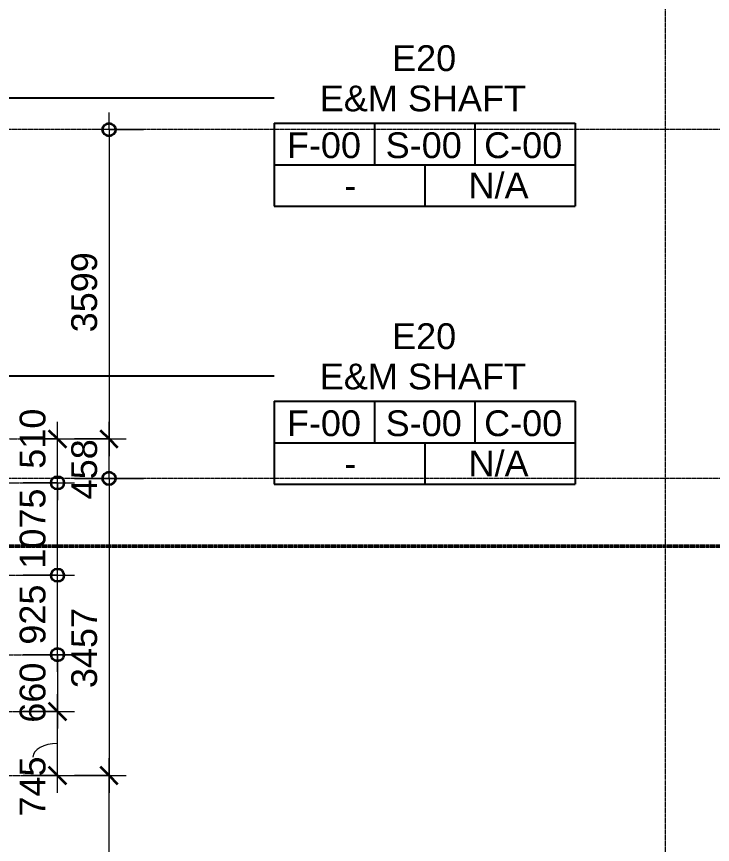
# Model space of a CAD drawing. Header units: millimetres. Extents: x -915437 to -840849, y -5243 to 29956.
# Drawn here: x -866228 to -858138, y 7935 to 17568 of the extents above; entities that cross this region are included whole.
import ezdxf

# ---------------------------------------------------------------- set-up
doc = ezdxf.new("R2010")
doc.units = ezdxf.units.MM
doc.linetypes.add('DPA_Grid _ Level 100', pattern=[10, 5.5, -1.6, 1.3, -1.6])
doc.linetypes.add('DPA_Hidden 50', pattern=[3, 2, -1])
for name, color, linetype, lineweight in [('A-ANNO-DIMS', 1, 'Continuous', 9), ('A-ANNO-DIMS-100', 1, 'Continuous', 9), ('A-DETL', 1, 'Continuous', 70), ('A-ROOM-IDEN', 3, 'Continuous', 25), ('A-ROOM-LINE', 3, 'Continuous', 25), ('G-ANNO-SECL', 3, 'Continuous', 9), ('S-GRID', 251, 'Continuous', 9)]:
    doc.layers.add(name, color=color, linetype=linetype, lineweight=lineweight)
doc.styles.add('Arial_3', font='arial.ttf', dxfattribs={"height": 300})
doc.dimstyles.new('DPA-DIM-3_0_C-C', dxfattribs={"dimscale": 304.8, "dimtxt": 306.07782, "dimasz": 0.492126, "dimexe": 0.656168, "dimexo": 0.0625, "dimgap": 0.164042, "dimtad": 1, "dimdec": 0, "dimzin": 0, "dimdsep": 46, "dimtxsty": 'Arial_3', "dimblk1": 'DOTBLANK', "dimblk2": 'DOTBLANK', "dimsah": 1, "dimcen": 0.09, "dimdle": 0.656168, "dimadec": 8, "dimazin": 0, "dimtfac": 1, "dimtdec": 4, "dimtix": 1, "dimtmove": 0, "dimatfit": 3, "dimfxl": 1.312336, "dimfxlon": 1, "dimtvp": 1, "dimtolj": 1, "dimtzin": 0, "dimarcsym": 2})
doc.dimstyles.new('DPA-DIM-3_0_C-T', dxfattribs={"dimscale": 304.8, "dimtxt": 306.07782, "dimasz": 0.492126, "dimexe": 0.656168, "dimexo": 0.0625, "dimgap": 0.164042, "dimtad": 0, "dimjust": 2, "dimdec": 0, "dimzin": 0, "dimdsep": 46, "dimtxsty": 'Arial_3', "dimblk1": 'DOTBLANK', "dimblk2": 'OBLIQUE', "dimsah": 1, "dimcen": 0.09, "dimdle": 0.656168, "dimadec": 8, "dimazin": 0, "dimtfac": 1, "dimtdec": 4, "dimtix": 1, "dimtmove": 2, "dimatfit": 3, "dimfxl": 1.312336, "dimfxlon": 1, "dimtvp": 1, "dimtolj": 1, "dimtzin": 0, "dimarcsym": 2})
doc.dimstyles.new('DPA-DIM-3_0_T-T', dxfattribs={"dimscale": 304.8, "dimtxt": 306.07782, "dimasz": 0.656168, "dimexe": 0.656168, "dimexo": 0.0625, "dimgap": 0.164042, "dimtad": 1, "dimdec": 0, "dimzin": 0, "dimdsep": 46, "dimtxsty": 'Arial_3', "dimblk1": 'OBLIQUE', "dimblk2": 'OBLIQUE', "dimsah": 1, "dimcen": 0.09, "dimdle": 0.656168, "dimadec": 8, "dimazin": 0, "dimtfac": 1, "dimtdec": 4, "dimtix": 1, "dimtmove": 1, "dimatfit": 3, "dimfxl": 1.312336, "dimfxlon": 1, "dimtvp": 1, "dimtolj": 1, "dimtzin": 0, "dimarcsym": 2})

# ---------------------------------------------------------------- blocks, each defined once
blk = doc.blocks.new('DIMBLOCK42-4211-01 ENLARGED ENTRANCE 1 GROUND LEVEL - REFLECTED CEILING PLAN')
at = {"layer": 'A-ANNO-DIMS-100'}
for p, q in [((-865752.7, 10143), (-865752.7, 10343)), ((-865352.7, 10143), (-865952.7, 10143)), ((-865752.7, 10143), (-865952.7, 10143)), ((-865752.7, 10143), (-865352.7, 10143)), ((-865752.7, 10143), (-865352.7, 10143))]:
    blk.add_line(p, q, dxfattribs=at)
at = {"layer": 'A-ANNO-DIMS-100', "lineweight": 35}
blk.add_circle((-865752.7, 10143), 75, dxfattribs=at)
blk = doc.blocks.new('_DotBlank')
at = {"color": 0, "linetype": 'ByBlock', "lineweight": -2}
blk.add_line((-0.5, 0), (-1, 0), dxfattribs=at)
blk.add_circle((0, 0), 0.5, dxfattribs=at)
blk = doc.blocks.new('_None')
blk = doc.blocks.new('_Oblique')
at = {"color": 0, "linetype": 'ByBlock', "lineweight": -2}
blk.add_line((-0.5, -0.5), (0.5, 0.5), dxfattribs=at)
blk = doc.blocks.new('DIMBLOCK43-4211-01 ENLARGED ENTRANCE 1 GROUND LEVEL - REFLECTED CEILING PLAN')
at = {"layer": 'A-ANNO-DIMS-100'}
for p, q in [((-865352.7, 10143), (-865952.7, 10143)), ((-865752.7, 10143), (-865752.7, 9282.5)), ((-865752.7, 10143), (-865352.7, 10143)), ((-866152.7, 9482.5), (-865552.7, 9482.5)), ((-865752.7, 9482.5), (-866152.7, 9482.5))]:
    blk.add_line(p, q, dxfattribs=at)
at = {"layer": 'A-ANNO-DIMS-100', "lineweight": 35}
for q in [(-865852.7, 9582.5), (-865652.7, 9382.5)]:
    blk.add_line((-865752.7, 9482.5), q, dxfattribs=at)
at = {"layer": 'A-ANNO-DIMS-100', "color": 0, "insert": (-866192.2, 9351.3), "char_height": 300, "width": 830.648, "attachment_point": 1, "rotation": 90, "line_spacing_factor": 0.941778, "style": 'Arial_3'}
blk.add_mtext('660', dxfattribs=at)
blk = doc.blocks.new('DIMBLOCK44-4211-01 ENLARGED ENTRANCE 1 GROUND LEVEL - REFLECTED CEILING PLAN')
at = {"layer": 'A-ANNO-DIMS-100'}
for p, q in [((-866152.7, 12142.5), (-865552.7, 12142.5)), ((-865752.7, 12142.5), (-866152.7, 12142.5)), ((-865752.7, 12142.5), (-866152.7, 12142.5)), ((-865752.7, 12142.5), (-865752.7, 11942.5)), ((-865752.7, 12142.5), (-865552.7, 12142.5))]:
    blk.add_line(p, q, dxfattribs=at)
at = {"layer": 'A-ANNO-DIMS-100', "lineweight": 35}
blk.add_circle((-865752.7, 12142.5), 75, dxfattribs=at)
blk = doc.blocks.new('DIMBLOCK45-4211-01 ENLARGED ENTRANCE 1 GROUND LEVEL - REFLECTED CEILING PLAN')
at = {"layer": 'A-ANNO-DIMS-100'}
for p, q in [((-865752.7, 12142.5), (-865752.7, 12852.5)), ((-866152.7, 12652.5), (-865552.7, 12652.5)), ((-865752.7, 12652.5), (-866152.7, 12652.5)), ((-866152.7, 12142.5), (-865552.7, 12142.5)), ((-865752.7, 12142.5), (-866152.7, 12142.5))]:
    blk.add_line(p, q, dxfattribs=at)
at = {"layer": 'A-ANNO-DIMS-100', "lineweight": 35}
for q in [(-865852.7, 12752.5), (-865652.7, 12552.5)]:
    blk.add_line((-865752.7, 12652.5), q, dxfattribs=at)
at = {"layer": 'A-ANNO-DIMS-100', "color": 0, "insert": (-866192.2, 12306.4), "char_height": 300, "width": 830.648, "attachment_point": 1, "rotation": 90, "line_spacing_factor": 0.941778, "style": 'Arial_3'}
blk.add_mtext('510', dxfattribs=at)
blk = doc.blocks.new('DIMBLOCK52-4211-01 ENLARGED ENTRANCE 1 GROUND LEVEL - REFLECTED CEILING PLAN')
at = {"layer": 'A-ANNO-DIMS-100'}
for p, q in [((-865752.7, 8537), (-865752.7, 9682.5)), ((-866152.7, 9482.5), (-865552.7, 9482.5)), ((-865752.7, 9482.5), (-866152.7, 9482.5)), ((-866152.7, 8737), (-865552.7, 8737)), ((-865752.7, 8737), (-866152.7, 8737))]:
    blk.add_line(p, q, dxfattribs=at)
at = {"layer": 'A-ANNO-DIMS-100', "lineweight": 35}
for p, q in [((-865752.7, 9482.5), (-865852.7, 9582.5)), ((-865752.7, 9482.5), (-865652.7, 9382.5)), ((-865752.7, 8737), (-865852.7, 8837)), ((-865752.7, 8737), (-865652.7, 8637))]:
    blk.add_line(p, q, dxfattribs=at)
at = {"layer": 'A-ANNO-DIMS-100'}
blk.add_ellipse((-865752.7, 8951.5), major_axis=(-285.4, 0), ratio=0.55459, start_param=4.712389, end_param=6.283185, dxfattribs=at)
at = {"layer": 'A-ANNO-DIMS-100', "color": 0, "insert": (-866192.2, 8259.3), "char_height": 300, "width": 830.648, "attachment_point": 1, "rotation": 90, "line_spacing_factor": 0.941778, "style": 'Arial_3'}
blk.add_mtext('745', dxfattribs=at)
blk = doc.blocks.new('DIMBLOCK58-4211-01 ENLARGED ENTRANCE 1 GROUND LEVEL - REFLECTED CEILING PLAN')
at = {"layer": 'A-ANNO-DIMS-100'}
for p, q in [((-865152.7, 12194), (-865152.7, 12394)), ((-864752.7, 12194), (-865352.7, 12194)), ((-865152.7, 12194), (-865352.7, 12194)), ((-865152.7, 12194), (-864752.7, 12194)), ((-865152.7, 12194), (-864752.7, 12194))]:
    blk.add_line(p, q, dxfattribs=at)
at = {"layer": 'A-ANNO-DIMS-100', "lineweight": 35}
blk.add_circle((-865152.7, 12194), 75, dxfattribs=at)
blk = doc.blocks.new('DIMBLOCK59-4211-01 ENLARGED ENTRANCE 1 GROUND LEVEL - REFLECTED CEILING PLAN')
at = {"layer": 'A-ANNO-DIMS-100'}
for p, q in [((-864752.7, 12194), (-865352.7, 12194)), ((-865152.7, 12194), (-865152.7, 8537)), ((-865152.7, 12194), (-864752.7, 12194)), ((-865552.7, 8737), (-864952.7, 8737)), ((-865152.7, 8737), (-865552.7, 8737))]:
    blk.add_line(p, q, dxfattribs=at)
at = {"layer": 'A-ANNO-DIMS-100', "lineweight": 35}
for q in [(-865252.7, 8837), (-865052.7, 8637)]:
    blk.add_line((-865152.7, 8737), q, dxfattribs=at)
at = {"layer": 'A-ANNO-DIMS-100', "color": 0, "insert": (-865592.2, 9753.9), "char_height": 300, "width": 1107.531, "attachment_point": 1, "rotation": 90, "line_spacing_factor": 0.941778, "style": 'Arial_3'}
blk.add_mtext('3457', dxfattribs=at)
blk = doc.blocks.new('DIMBLOCK60-4211-01 ENLARGED ENTRANCE 1 GROUND LEVEL - REFLECTED CEILING PLAN')
at = {"layer": 'A-ANNO-DIMS-100'}
for p, q in [((-865552.7, 12194), (-864952.7, 12194)), ((-865152.7, 12194), (-865552.7, 12194)), ((-865152.7, 12194), (-865552.7, 12194)), ((-865152.7, 12194), (-865152.7, 11994)), ((-865152.7, 12194), (-864952.7, 12194))]:
    blk.add_line(p, q, dxfattribs=at)
at = {"layer": 'A-ANNO-DIMS-100', "lineweight": 35}
blk.add_circle((-865152.7, 12194), 75, dxfattribs=at)
blk = doc.blocks.new('DIMBLOCK61-4211-01 ENLARGED ENTRANCE 1 GROUND LEVEL - REFLECTED CEILING PLAN')
at = {"layer": 'A-ANNO-DIMS-100'}
for p, q in [((-865152.7, 12194), (-865152.7, 12852.5)), ((-865552.7, 12652.5), (-864952.7, 12652.5)), ((-865152.7, 12652.5), (-865552.7, 12652.5)), ((-865552.7, 12194), (-864952.7, 12194)), ((-865152.7, 12194), (-865552.7, 12194))]:
    blk.add_line(p, q, dxfattribs=at)
at = {"layer": 'A-ANNO-DIMS-100', "lineweight": 35}
for q in [(-865252.7, 12752.5), (-865052.7, 12552.5)]:
    blk.add_line((-865152.7, 12652.5), q, dxfattribs=at)
at = {"layer": 'A-ANNO-DIMS-100', "color": 0, "insert": (-865592.2, 11950.3), "char_height": 300, "width": 830.648, "attachment_point": 1, "rotation": 90, "line_spacing_factor": 0.941778, "style": 'Arial_3'}
blk.add_mtext('458', dxfattribs=at)
blk = doc.blocks.new('DPA_Room Tag Box - Standard-4486259-4211-01 ENLARGED ENTRANCE 1 GROUND LEVEL - REFLECTED CEILING PLAN')
at = {"layer": 'A-ROOM-LINE'}
for p, q in [((-17.5, -2.936), (-17.5, -12.604)), ((-17.5, -2.936), (17.5, -2.936)), ((-5.833, -2.936), (-5.833, -7.77)), ((5.833, -2.936), (5.833, -7.77)), ((17.5, -2.936), (17.5, -12.604)), ((-17.5, -7.77), (17.5, -7.77)), ((0, -7.77), (0, -12.604)), ((-17.5, -12.604), (17.5, -12.604))]:
    blk.add_line(p, q, dxfattribs=at)
blk = doc.blocks.new('DIMBLOCK68-4211-01 ENLARGED ENTRANCE 1 GROUND LEVEL - REFLECTED CEILING PLAN')
at = {"layer": 'A-ANNO-DIMS-100'}
for p, q in [((-866152.7, 11067.5), (-865552.7, 11067.5)), ((-865752.7, 11067.5), (-866152.7, 11067.5)), ((-865752.7, 9943), (-865752.7, 11067.5)), ((-866152.7, 10143), (-865552.7, 10143)), ((-865752.7, 10143), (-866152.7, 10143))]:
    blk.add_line(p, q, dxfattribs=at)
at = {"layer": 'A-ANNO-DIMS-100', "lineweight": 35}
for centre in [(-865752.7, 11067.5), (-865752.7, 10143)]:
    blk.add_circle(centre, 75, dxfattribs=at)
at = {"layer": 'A-ANNO-DIMS-100', "color": 0, "insert": (-866192.2, 10259.2), "char_height": 300, "width": 830.648, "attachment_point": 1, "rotation": 90, "line_spacing_factor": 0.941778, "style": 'Arial_3'}
blk.add_mtext('925', dxfattribs=at)
blk = doc.blocks.new('DIMBLOCK69-4211-01 ENLARGED ENTRANCE 1 GROUND LEVEL - REFLECTED CEILING PLAN')
at = {"layer": 'A-ANNO-DIMS-100'}
for p, q in [((-865752.7, 11067.5), (-865752.7, 12342.5)), ((-866152.7, 12142.5), (-865552.7, 12142.5)), ((-865752.7, 12142.5), (-866152.7, 12142.5)), ((-866152.7, 11067.5), (-865552.7, 11067.5)), ((-865752.7, 11067.5), (-866152.7, 11067.5))]:
    blk.add_line(p, q, dxfattribs=at)
at = {"layer": 'A-ANNO-DIMS-100', "lineweight": 35}
for centre in [(-865752.7, 12142.5), (-865752.7, 11067.5)]:
    blk.add_circle(centre, 75, dxfattribs=at)
at = {"layer": 'A-ANNO-DIMS-100', "color": 0, "insert": (-866192.2, 11143.5), "char_height": 300, "width": 1107.531, "attachment_point": 1, "rotation": 90, "line_spacing_factor": 0.941778, "style": 'Arial_3'}
blk.add_mtext('1075', dxfattribs=at)
blk = doc.blocks.new('DIMBLOCK74-4211-01 ENLARGED ENTRANCE 1 GROUND LEVEL - REFLECTED CEILING PLAN')
at = {"layer": 'A-ANNO-DIMS-100'}
for p, q in [((-865152.7, 16252), (-865152.7, 16452)), ((-864752.7, 16252), (-865352.7, 16252)), ((-865152.7, 16252), (-865352.7, 16252)), ((-865152.7, 16252), (-864752.7, 16252)), ((-865152.7, 16252), (-864752.7, 16252))]:
    blk.add_line(p, q, dxfattribs=at)
at = {"layer": 'A-ANNO-DIMS-100', "lineweight": 35}
blk.add_circle((-865152.7, 16252), 75, dxfattribs=at)
blk = doc.blocks.new('DIMBLOCK75-4211-01 ENLARGED ENTRANCE 1 GROUND LEVEL - REFLECTED CEILING PLAN')
at = {"layer": 'A-ANNO-DIMS-100'}
for p, q in [((-864752.7, 16252), (-865352.7, 16252)), ((-865152.7, 16252), (-865152.7, 12452.5)), ((-865152.7, 16252), (-864752.7, 16252)), ((-865552.7, 12652.5), (-864952.7, 12652.5)), ((-865152.7, 12652.5), (-865552.7, 12652.5))]:
    blk.add_line(p, q, dxfattribs=at)
at = {"layer": 'A-ANNO-DIMS-100', "lineweight": 35}
for q in [(-865252.7, 12752.5), (-865052.7, 12552.5)]:
    blk.add_line((-865152.7, 12652.5), q, dxfattribs=at)
at = {"layer": 'A-ANNO-DIMS-100', "color": 0, "insert": (-865592.2, 13893.6), "char_height": 300, "width": 1107.531, "attachment_point": 1, "rotation": 90, "line_spacing_factor": 0.941778, "style": 'Arial_3'}
blk.add_mtext('3599', dxfattribs=at)
blk = doc.blocks.new('DIMBLOCK77-4211-01 ENLARGED ENTRANCE 1 GROUND LEVEL - REFLECTED CEILING PLAN')
at = {"layer": 'A-ANNO-DIMS-100'}
for p, q in [((-865152.7, 3579), (-865152.7, 8937)), ((-865552.7, 8737), (-864952.7, 8737)), ((-865152.7, 8737), (-865552.7, 8737)), ((-865552.7, 3579), (-864952.7, 3579)), ((-865152.7, 3579), (-865552.7, 3579))]:
    blk.add_line(p, q, dxfattribs=at)
at = {"layer": 'A-ANNO-DIMS-100', "lineweight": 35}
for q in [(-865252.7, 8837), (-865052.7, 8637)]:
    blk.add_line((-865152.7, 8737), q, dxfattribs=at)
at = {"layer": 'A-ANNO-DIMS-100', "color": 0, "insert": (-865592.2, 6526.7), "char_height": 300, "width": 1107.531, "attachment_point": 1, "rotation": 90, "line_spacing_factor": 0.941778, "style": 'Arial_3'}
blk.add_mtext('5158', dxfattribs=at)

msp = doc.modelspace()

# ---------------------------------------------------------------- linework, layer by layer
at = {"layer": 'A-DETL', "color": 8, "linetype": 'DPA_Hidden 50', "lineweight": 9}
for p, q in [((-867078.4, 12652.5), (-865878.4, 12652.5)), ((-885020.8, 12142.5), (-865620.8, 12142.5)), ((-884647.4, 11067.5), (-865847.4, 11067.5)), ((-885580.8, 10143), (-865580.8, 10143)), ((-867077.4, 9482.5), (-865847.4, 9482.5)), ((-866507.4, 8737), (-865878.4, 8737))]:
    msp.add_line(p, q, dxfattribs=at)
at = {"layer": 'A-ROOM-IDEN'}
for p, q in [((-869079.3, 16621.4), (-863232.5, 16621.4)), ((-867957.9, 13386.4), (-863232.5, 13386.4))]:
    msp.add_line(p, q, dxfattribs=at)
at = {"layer": 'G-ANNO-SECL', "linetype": 'DPA_Grid _ Level 100', "lineweight": 50}
msp.add_line((-913626, 11405), (-853491.8, 11405), dxfattribs=at)
at = {"layer": 'S-GRID', "linetype": 'DPA_Grid _ Level 100'}
for p, q in [((-858682.4, -5243.1), (-858682.4, 26301)), ((-841739.4, 16252), (-911783.9, 16252)), ((-841739.4, 12194), (-911783.9, 12194))]:
    msp.add_line(p, q, dxfattribs=at)

# ---------------------------------------------------------------- block references
at = {"layer": 'A-ROOM-IDEN', "xscale": 99.99999999999993, "yscale": 99.99999999999993, "zscale": 99.99999999999993}
for p in [(-861482.5, 16621.4), (-861482.5, 13386.4)]:
    msp.add_blockref('DPA_Room Tag Box - Standard-4486259-4211-01 ENLARGED ENTRANCE 1 GROUND LEVEL - REFLECTED CEILING PLAN', p, dxfattribs=at)

# ---------------------------------------------------------------- texts
at = {"layer": 'A-ROOM-IDEN', "lineweight": 9, "char_height": 300, "attachment_point": 1, "style": 'Arial_3'}
for s, insert, width in [('E20', (-861862.6, 17234), 921.941), ('E&M SHAFT', (-862703, 16765.1), 2950.21), ('F-00', (-863085.2, 16220.8), 1058.227), ('S-00', (-861937, 16220.8), 1090.295), ('C-00', (-860791.9, 16220.8), 1114.346), ('N/A', (-860973.4, 15752.1), 857.806), ('-', (-862416.8, 15752.1), 168.354), ('E20', (-861862.6, 13999), 921.941), ('E&M SHAFT', (-862703, 13530.1), 2950.21), ('F-00', (-863085.2, 12985.8), 1058.227), ('S-00', (-861937, 12985.8), 1090.295), ('C-00', (-860791.9, 12985.8), 1114.346), ('N/A', (-860973.4, 12517.1), 857.806), ('-', (-862416.8, 12517.1), 168.354)]:
    msp.add_mtext(s, dxfattribs=dict(at, insert=insert, width=width))

# ---------------------------------------------------------------- dimensions: what is measured, and where the dimension line sits
at = {"layer": 'A-ANNO-DIMS'}
for base, p1, p2, picture, middle in [((-865152.7, 16252), (-865011.3, 16252), (-865011.3, 16252), 'DIMBLOCK74-4211-01 ENLARGED ENTRANCE 1 GROUND LEVEL - REFLECTED CEILING PLAN', (-865152.7, 16252)), ((-865152.7, 12194), (-865011.3, 12194), (-865011.3, 12194), 'DIMBLOCK58-4211-01 ENLARGED ENTRANCE 1 GROUND LEVEL - REFLECTED CEILING PLAN', (-865152.7, 12194)), ((-865152.7, 12194), (-865294.2, 12194), (-865294.2, 12194), 'DIMBLOCK60-4211-01 ENLARGED ENTRANCE 1 GROUND LEVEL - REFLECTED CEILING PLAN', (-865152.7, 12194)), ((-865752.7, 12142.5), (-865894.2, 12142.5), (-865894.2, 12142.5), 'DIMBLOCK44-4211-01 ENLARGED ENTRANCE 1 GROUND LEVEL - REFLECTED CEILING PLAN', (-865752.7, 12142.5)), ((-865752.7, 10143), (-865611.3, 10143), (-865611.3, 10143), 'DIMBLOCK42-4211-01 ENLARGED ENTRANCE 1 GROUND LEVEL - REFLECTED CEILING PLAN', (-865752.7, 10143))]:
    dim = msp.add_linear_dim(base=base, p1=p1, p2=p2, angle=90, text=' ', dimstyle='DPA-DIM-3_0_C-T', override={"dimpost": '<>', "dimblk": 'None', "dimse1": 1, "dimse2": 1, "dimsd1": 1, "dimsd2": 1, "dimfxl": 0}, dxfattribs=at)
    dim.commit()
    dim.dimension.update_dxf_attribs({"geometry": picture, "text_midpoint": middle})
for base, p1, p2, dimstyle, override, picture, middle in [((-865152.7456, 12652.5205), (-864752.7456, 16252.0177), (-865552.7456, 12652.5205), 'DPA-DIM-3_0_C-T', {"dimpost": '<>', "dimfxl": 3687.326936}, 'DIMBLOCK75-4211-01 ENLARGED ENTRANCE 1 GROUND LEVEL - REFLECTED CEILING PLAN', (-865392.2145, 14447.4136)), ((-865752.7, 12652.5), (-866152.7, 12142.5), (-866152.7, 12652.5), 'DPA-DIM-3_0_C-T', {"dimpost": '<>', "dimfxl": 510}, 'DIMBLOCK45-4211-01 ENLARGED ENTRANCE 1 GROUND LEVEL - REFLECTED CEILING PLAN', (-865992.2, 12721.7)), ((-865152.745595, 12652.5205381), (-865552.745595, 12194.0205382), (-865552.745595, 12652.5205381), 'DPA-DIM-3_0_C-T', {"dimpost": '<>', "dimfxl": 458.5}, 'DIMBLOCK61-4211-01 ENLARGED ENTRANCE 1 GROUND LEVEL - REFLECTED CEILING PLAN', (-865392.2144963, 12365.6378332)), ((-865152.7, 8737), (-864752.7, 12194), (-865552.7, 8737), 'DPA-DIM-3_0_C-T', {"dimpost": '<>', "dimfxl": 3548.358635}, 'DIMBLOCK59-4211-01 ENLARGED ENTRANCE 1 GROUND LEVEL - REFLECTED CEILING PLAN', (-865392.2, 10307.7)), ((-865752.7456, 9482.5205), (-865352.7456, 10143.0179), (-866152.7456, 9482.5205), 'DPA-DIM-3_0_C-T', {"dimpost": '<>', "dimfxl": 1037.427932}, 'DIMBLOCK43-4211-01 ENLARGED ENTRANCE 1 GROUND LEVEL - REFLECTED CEILING PLAN', (-865992.2145, 9766.655)), ((-865752.745595, 9482.5205381), (-866152.745595, 8737.0205382), (-866152.745595, 9482.5205381), 'DPA-DIM-3_0_T-T', {"dimpost": '<>', "dimfxl": 745.5}, 'DIMBLOCK52-4211-01 ENLARGED ENTRANCE 1 GROUND LEVEL - REFLECTED CEILING PLAN', (-865992.2144963, 8674.5832873)), ((-865152.7, 8737), (-865552.7, 3579), (-865552.7, 8737), 'DPA-DIM-3_0_C-T', {"dimpost": '<>', "dimfxl": 5157.999996}, 'DIMBLOCK77-4211-01 ENLARGED ENTRANCE 1 GROUND LEVEL - REFLECTED CEILING PLAN', (-865392.2, 7080.4))]:
    dim = msp.add_linear_dim(base=base, p1=p1, p2=p2, angle=90, dimstyle=dimstyle, override=override, dxfattribs=at)
    dim.commit()
    dim.dimension.update_dxf_attribs({"geometry": picture, "text_midpoint": middle, "dimtype": 160, "text_rotation": 90})
for base, p1, p2, override, picture, middle in [((-865752.7, 12142.5), (-866152.7, 11067.5), (-866152.7, 12142.5), {"dimpost": '<>', "dimfxl": 1075}, 'DIMBLOCK69-4211-01 ENLARGED ENTRANCE 1 GROUND LEVEL - REFLECTED CEILING PLAN', (-865955.9, 11605)), ((-865752.7456, 11067.5205), (-866152.7456, 10143.0179), (-866152.7456, 11067.5205), {"dimpost": '<>', "dimfxl": 924.502677}, 'DIMBLOCK68-4211-01 ENLARGED ENTRANCE 1 GROUND LEVEL - REFLECTED CEILING PLAN', (-865955.9175, 10605.2692))]:
    dim = msp.add_linear_dim(base=base, p1=p1, p2=p2, angle=90, dimstyle='DPA-DIM-3_0_C-C', override=override, dxfattribs=at)
    dim.commit()
    dim.dimension.update_dxf_attribs({"geometry": picture, "text_midpoint": middle})

doc.saveas('drawing.dxf')
